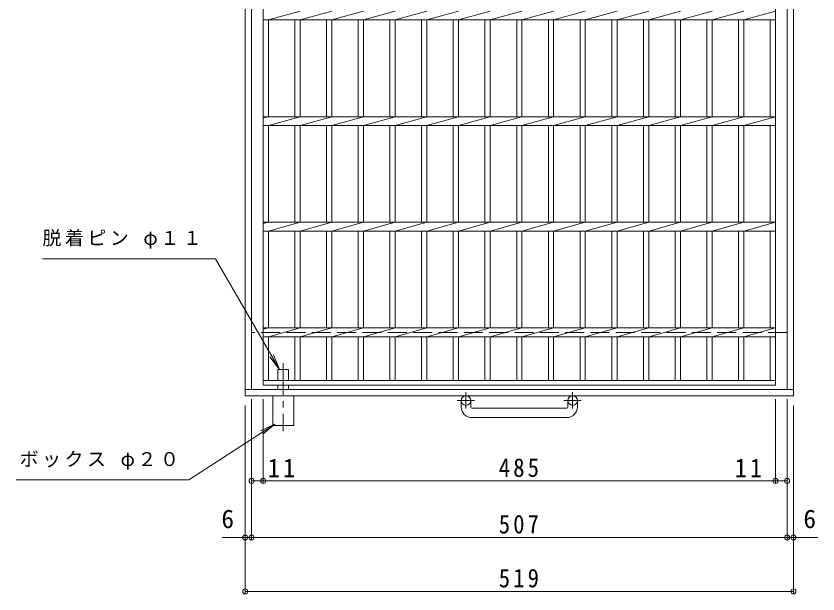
# Model space of a CAD drawing. Units: millimetres, scale not verified. Extents: x -1119 to 1099, y -1179 to 790.
# Drawn here: x -1094 to -335, y -473 to 74 of the extents above; entities that cross this region are included whole.
import ezdxf
from ezdxf.enums import TextEntityAlignment as Align

# ---------------------------------------------------------------- set-up
doc = ezdxf.new("R2010")
doc.units = ezdxf.units.MM
doc.header["$LTSCALE"] = 6
doc.header["$PDMODE"] = 32
doc.header["$PDSIZE"] = 4.8
doc.linetypes.add('CHAIN1', pattern=[8, 5, -1, 1, -1])
doc.linetypes.add('DASHED3', pattern=[4, 3, -1])
for name, color, linetype, lineweight in [('A-1_ピット', 2, 'Continuous', 9), ('A-2_蓋', 3, 'Continuous', 9), ('A-4_寸法', 7, 'Continuous', 9), ('A-5_仕様文', 7, 'Continuous', 9), ('A-9_ｸｯｼｮﾝ材', 4, 'Continuous', 9)]:
    doc.layers.add(name, color=color, linetype=linetype, lineweight=lineweight)
doc.styles.add('ＭＳ ゴシック', font='')
doc.styles.get('ＭＳ ゴシック').set_extended_font_data('MS Gothic')

msp = doc.modelspace()

# ---------------------------------------------------------------- linework, layer by layer
at = {"layer": 'A-1_ピット'}
for p, q in [((-877.032, 534.351), (-877.032, -285.649)), ((-358.032, 534.351), (-358.032, -285.649)), ((-871.032, 528.351), (-871.032, -279.649)), ((-364.032, 528.351), (-364.032, -279.649)), ((-877.032, -279.649), (-358.032, -279.649)), ((-877.032, -285.649), (-358.032, -285.649)), ((-672.532, -296.25), (-672.532, -290.149)), ((-663.532, -296.25), (-663.532, -290.149)), ((-571.532, -296.25), (-571.532, -290.149)), ((-562.532, -296.25), (-562.532, -290.149)), ((-662.532, -297.25), (-572.532, -297.25)), ((-572.532, -306.25), (-662.532, -306.25))]:
    msp.add_line(p, q, dxfattribs=at)
at = {"layer": 'A-1_ピット', "linetype": 'DASHED3'}
msp.add_line((-364.032, -225.649), (-871.032, -225.649), dxfattribs=at)
at = {"layer": 'A-1_ピット', "linetype": 'CHAIN1'}
for p, q in [((-668.032, -282.042), (-668.032, -297.639)), ((-567.031, -282.042), (-567.031, -297.639)), ((-659.869, -290.149), (-676.276, -290.149)), ((-558.869, -290.149), (-575.276, -290.149))]:
    msp.add_line(p, q, dxfattribs=at)
at = {"layer": 'A-1_ピット'}
for centre in [(-668.032, -290.149), (-567.032, -290.149)]:
    msp.add_circle(centre, 4.5, dxfattribs=at)
for centre, radius, start, end in [((-662.532, -296.25), 10, 180, 270), ((-662.532, -296.25), 1, 180, 270), ((-572.532, -296.25), 10, 270, 0), ((-572.532, -296.25), 1, 270, 0)]:
    msp.add_arc(centre, radius, start, end, dxfattribs=at)
at = {"layer": 'A-2_蓋'}
for p, q in [((-860.032, -275.649), (-860.032, 524.351)), ((-375.032, 524.351), (-375.032, -275.649)), ((-825.032, 78.591), (-855.031, 70.111)), ((-795.031, 78.591), (-825.032, 70.111)), ((-765.031, 78.591), (-795.031, 70.111)), ((-735.032, 78.591), (-765.031, 70.111)), ((-705.031, 78.591), (-735.032, 70.111)), ((-675.032, 78.591), (-705.031, 70.111)), ((-645.031, 78.591), (-675.032, 70.111)), ((-615.031, 78.591), (-645.032, 70.111)), ((-585.031, 78.591), (-615.032, 70.111)), ((-555.032, 78.591), (-585.031, 70.111)), ((-525.031, 78.591), (-555.031, 70.111)), ((-495.031, 78.591), (-525.031, 70.111)), ((-465.031, 78.591), (-495.031, 70.111)), ((-435.031, 78.591), (-465.03, 70.111)), ((-405.03, 78.591), (-435.03, 70.111)), ((-375.03, 78.591), (-405.03, 70.111)), ((-860.032, 70.111), (-375.032, 70.111)), ((-855.031, -21.409), (-855.031, 70.111)), ((-830.031, 70.111), (-830.031, -21.409)), ((-825.032, 70.111), (-825.032, -21.409)), ((-800.031, 70.111), (-800.031, -21.409)), ((-795.031, 70.111), (-795.031, -21.409)), ((-770.032, 70.111), (-770.032, -21.409)), ((-765.031, 70.111), (-765.031, -21.409)), ((-740.031, 70.111), (-740.031, -21.409)), ((-735.032, 70.111), (-735.032, -21.409)), ((-710.031, 70.111), (-710.031, -21.409)), ((-705.031, 70.111), (-705.031, -21.409)), ((-680.031, 70.111), (-680.031, -21.409)), ((-675.032, 70.111), (-675.032, -21.409)), ((-650.031, 70.111), (-650.031, -21.409)), ((-645.032, 70.111), (-645.032, -21.409)), ((-620.031, 70.111), (-620.031, -21.409)), ((-615.032, 70.111), (-615.032, -21.409)), ((-590.031, 70.111), (-590.031, -21.409)), ((-585.031, 70.111), (-585.031, -21.409)), ((-560.031, 70.111), (-560.031, -21.409)), ((-555.031, 70.111), (-555.031, -21.409)), ((-530.031, 70.111), (-530.031, -21.409)), ((-525.031, 70.111), (-525.031, -21.409)), ((-500.031, 70.111), (-500.031, -21.409)), ((-495.031, 70.111), (-495.031, -21.409)), ((-470.03, 70.111), (-470.03, -21.409)), ((-465.03, 70.111), (-465.03, -21.409)), ((-440.03, 70.111), (-440.03, -21.409)), ((-435.03, 70.111), (-435.03, -21.409)), ((-410.03, 70.111), (-410.03, -21.409)), ((-405.03, 70.111), (-405.03, -21.409)), ((-380.031, 70.111), (-380.031, -21.409)), ((-855.031, -21.409), (-860.032, -22.409)), ((-860.032, -21.409), (-375.032, -21.409)), ((-825.032, -21.409), (-855.031, -29.889)), ((-795.031, -21.409), (-825.032, -29.889)), ((-765.031, -21.409), (-795.031, -29.889)), ((-735.032, -21.409), (-765.031, -29.889)), ((-705.031, -21.409), (-735.032, -29.889)), ((-675.032, -21.409), (-705.031, -29.889)), ((-645.031, -21.409), (-675.032, -29.889)), ((-615.031, -21.409), (-645.032, -29.889)), ((-585.031, -21.409), (-615.032, -29.889)), ((-555.032, -21.409), (-585.031, -29.889)), ((-525.031, -21.409), (-555.031, -29.889)), ((-495.031, -21.409), (-525.031, -29.889)), ((-465.031, -21.409), (-495.031, -29.889)), ((-435.031, -21.409), (-465.03, -29.889)), ((-405.03, -21.409), (-435.03, -29.889)), ((-375.03, -21.409), (-405.03, -29.889)), ((-860.032, -29.889), (-375.032, -29.889)), ((-855.031, -121.409), (-855.031, -29.889)), ((-830.031, -29.889), (-830.031, -121.409)), ((-825.032, -29.889), (-825.032, -121.409)), ((-800.031, -29.889), (-800.031, -121.409)), ((-795.031, -29.889), (-795.031, -121.409)), ((-770.032, -29.889), (-770.032, -121.409)), ((-765.031, -29.889), (-765.031, -121.409)), ((-740.031, -29.889), (-740.031, -121.409)), ((-735.032, -29.889), (-735.032, -121.409)), ((-710.031, -29.889), (-710.031, -121.409)), ((-705.031, -29.889), (-705.031, -121.409)), ((-680.031, -29.889), (-680.031, -121.409)), ((-675.032, -29.889), (-675.032, -121.409)), ((-650.031, -29.889), (-650.031, -121.409)), ((-645.032, -29.889), (-645.032, -121.409)), ((-620.031, -29.889), (-620.031, -121.409)), ((-615.032, -29.889), (-615.032, -121.409)), ((-590.031, -29.889), (-590.031, -121.409)), ((-585.031, -29.889), (-585.031, -121.409)), ((-560.031, -29.889), (-560.031, -121.409)), ((-555.031, -29.889), (-555.031, -121.409)), ((-530.031, -29.889), (-530.031, -121.409)), ((-525.031, -29.889), (-525.031, -121.409)), ((-500.031, -29.889), (-500.031, -121.409)), ((-495.031, -29.889), (-495.031, -121.409)), ((-470.03, -29.889), (-470.03, -121.409)), ((-465.03, -29.889), (-465.03, -121.409)), ((-440.03, -29.889), (-440.03, -121.409)), ((-435.03, -29.889), (-435.03, -121.409)), ((-410.03, -29.889), (-410.03, -121.409)), ((-405.03, -29.889), (-405.03, -121.409)), ((-380.031, -29.889), (-380.031, -121.409)), ((-855.031, -121.409), (-860.032, -122.409)), ((-860.032, -121.409), (-375.032, -121.409)), ((-825.032, -121.409), (-855.031, -129.889)), ((-795.031, -121.409), (-825.032, -129.889)), ((-765.031, -121.409), (-795.031, -129.889)), ((-735.032, -121.409), (-765.031, -129.889)), ((-705.031, -121.409), (-735.032, -129.889)), ((-675.032, -121.409), (-705.031, -129.889)), ((-645.031, -121.409), (-675.032, -129.889)), ((-615.031, -121.409), (-645.032, -129.889)), ((-585.031, -121.409), (-615.032, -129.889)), ((-555.032, -121.41), (-585.031, -129.889)), ((-525.031, -121.41), (-555.031, -129.889)), ((-495.031, -121.41), (-525.031, -129.889)), ((-465.031, -121.41), (-495.031, -129.889)), ((-435.031, -121.41), (-465.03, -129.889)), ((-405.03, -121.41), (-435.03, -129.889)), ((-375.03, -121.41), (-405.03, -129.889)), ((-860.032, -129.889), (-375.032, -129.889)), ((-855.031, -221.409), (-855.031, -129.889)), ((-830.031, -129.889), (-830.031, -221.409)), ((-825.032, -129.889), (-825.032, -221.409)), ((-800.031, -129.889), (-800.031, -221.409)), ((-795.031, -129.889), (-795.031, -221.409)), ((-770.032, -129.889), (-770.032, -221.409)), ((-765.031, -129.889), (-765.031, -221.409)), ((-740.031, -129.889), (-740.031, -221.409)), ((-735.032, -129.889), (-735.032, -221.409)), ((-710.031, -129.889), (-710.031, -221.409)), ((-705.031, -129.889), (-705.031, -221.409)), ((-680.031, -129.889), (-680.031, -221.409)), ((-675.032, -129.889), (-675.032, -221.409)), ((-650.031, -129.889), (-650.031, -221.409)), ((-645.032, -129.889), (-645.032, -221.409)), ((-620.031, -129.889), (-620.031, -221.409)), ((-615.032, -129.889), (-615.032, -221.409)), ((-590.031, -129.889), (-590.031, -221.409)), ((-585.031, -129.889), (-585.031, -221.409)), ((-560.031, -129.889), (-560.031, -221.409)), ((-555.031, -129.889), (-555.031, -221.409)), ((-530.031, -129.889), (-530.031, -221.409)), ((-525.031, -129.889), (-525.031, -221.409)), ((-500.031, -129.889), (-500.031, -221.409)), ((-495.031, -129.889), (-495.031, -221.409)), ((-470.03, -129.889), (-470.03, -221.409)), ((-465.03, -129.889), (-465.03, -221.409)), ((-440.03, -129.889), (-440.03, -221.409)), ((-435.03, -129.889), (-435.03, -221.409)), ((-410.03, -129.889), (-410.03, -221.409)), ((-405.03, -129.889), (-405.03, -221.409)), ((-380.031, -129.889), (-380.031, -221.409)), ((-855.031, -221.409), (-860.032, -222.409)), ((-860.032, -221.409), (-375.032, -221.409)), ((-825.032, -221.409), (-855.031, -229.89)), ((-795.031, -221.409), (-825.032, -229.89)), ((-765.031, -221.409), (-795.031, -229.89)), ((-735.032, -221.409), (-765.031, -229.89)), ((-705.031, -221.409), (-735.032, -229.89)), ((-675.032, -221.409), (-705.031, -229.89)), ((-645.031, -221.409), (-675.032, -229.89)), ((-615.031, -221.409), (-645.032, -229.89)), ((-585.031, -221.409), (-615.032, -229.89)), ((-555.032, -221.409), (-585.031, -229.89)), ((-525.031, -221.409), (-555.031, -229.89)), ((-495.031, -221.409), (-525.031, -229.89)), ((-465.031, -221.409), (-495.031, -229.89)), ((-435.031, -221.409), (-465.03, -229.89)), ((-405.03, -221.409), (-435.03, -229.89)), ((-375.03, -221.409), (-405.03, -229.89)), ((-860.032, -229.89), (-375.032, -229.89)), ((-855.031, -271.149), (-855.031, -229.89)), ((-830.031, -229.89), (-830.031, -271.149)), ((-825.032, -229.89), (-825.032, -271.149)), ((-800.031, -229.89), (-800.031, -271.149)), ((-795.031, -229.89), (-795.031, -271.149)), ((-770.032, -229.89), (-770.032, -271.149)), ((-765.031, -229.89), (-765.031, -271.149)), ((-740.031, -229.89), (-740.031, -271.149)), ((-735.032, -229.89), (-735.032, -271.149)), ((-710.031, -229.89), (-710.031, -271.149)), ((-705.031, -229.89), (-705.031, -271.149)), ((-680.031, -229.89), (-680.031, -271.149)), ((-675.032, -229.89), (-675.032, -271.149)), ((-650.031, -229.89), (-650.031, -271.149)), ((-645.032, -229.89), (-645.032, -271.149)), ((-620.031, -229.89), (-620.031, -271.149)), ((-615.032, -229.89), (-615.032, -271.149)), ((-590.031, -229.89), (-590.031, -271.149)), ((-585.031, -229.89), (-585.031, -271.149)), ((-560.031, -229.89), (-560.031, -271.149)), ((-555.031, -229.89), (-555.031, -271.149)), ((-530.031, -229.89), (-530.031, -271.149)), ((-525.031, -229.89), (-525.031, -271.149)), ((-500.031, -229.89), (-500.031, -271.149)), ((-495.031, -229.89), (-495.031, -271.149)), ((-470.03, -229.89), (-470.03, -271.149)), ((-465.03, -229.89), (-465.03, -271.149)), ((-440.03, -229.89), (-440.03, -271.149)), ((-435.03, -229.89), (-435.03, -271.149)), ((-410.03, -229.89), (-410.03, -271.149)), ((-405.03, -229.89), (-405.03, -271.149)), ((-380.031, -229.89), (-380.031, -271.149)), ((-375.032, -271.149), (-860.032, -271.149)), ((-375.032, -275.649), (-860.032, -275.649))]:
    msp.add_line(p, q, dxfattribs=at)
at = {"layer": 'A-4_寸法'}
for p, q in [((-877.032, -294.649), (-877.032, -472.589)), ((-871.032, -288.649), (-871.032, -421.563)), ((-860.032, -288.649), (-860.032, -368.05)), ((-375.032, -288.649), (-375.032, -368.05)), ((-364.032, -288.649), (-364.032, -421.563)), ((-358.032, -294.649), (-358.032, -472.589)), ((-871.032, -366.25), (-860.032, -366.25)), ((-871.032, -375.25), (-871.032, -368.05)), ((-898.88, -419.763), (-871.032, -419.763)), ((-871.032, -419.763), (-364.032, -419.763)), ((-364.032, -419.763), (-334.732, -419.763)), ((-358.032, -428.763), (-358.032, -421.563)), ((-877.032, -470.789), (-358.032, -470.789))]:
    msp.add_line(p, q, dxfattribs=at)
msp.add_lwpolyline([(-860.032, -366.25), (-375.032, -366.25), (-364.032, -366.25)], dxfattribs=at)
for p in [(-871.032, -366.25), (-860.032, -366.25), (-375.032, -366.25), (-364.032, -366.25), (-877.032, -419.763), (-871.032, -419.763), (-364.032, -419.763), (-358.032, -419.763), (-877.032, -470.789), (-358.032, -470.789)]:
    msp.add_point(p, dxfattribs=at)
at = {"layer": 'A-5_仕様文'}
for p, q in [((-905.089, -155.859), (-1069.118, -155.859)), ((-844.589, -260.648), (-905.089, -155.859)), ((-844.589, -260.648), (-853.721, -248.748)), ((-844.589, -260.648), (-850.33, -246.79)), ((-930.545, -365.241), (-849.032, -312.351)), ((-849.032, -312.351), (-862.573, -318.803)), ((-849.032, -312.351), (-860.442, -322.088)), ((-930.545, -365.241), (-1094.109, -365.241))]:
    msp.add_line(p, q, dxfattribs=at)
at = {"layer": 'A-9_ｸｯｼｮﾝ材', "linetype": 'CHAIN1'}
msp.add_line((-841.09, -254.719), (-841.09, -319.081), dxfattribs=at)
at = {"layer": 'A-9_ｸｯｼｮﾝ材'}
for p, q in [((-836.09, -260.649), (-846.089, -260.649)), ((-846.089, -271.149), (-846.089, -260.649)), ((-836.09, -271.149), (-836.09, -260.649)), ((-846.089, -279.649), (-846.089, -275.649)), ((-836.09, -279.649), (-836.09, -275.649)), ((-831.089, -285.649), (-831.089, -313.649))]:
    msp.add_line(p, q, dxfattribs=at)
msp.add_lwpolyline([(-851.089, -285.649), (-851.089, -313.649), (-831.089, -313.649)], dxfattribs=at)

# ---------------------------------------------------------------- texts
at = {"layer": 'A-4_寸法', "color": 2, "style": 'ＭＳ ゴシック'}
for p in [(-899.636, -416.163), (-348.535, -416.163)]:
    msp.add_text('6', height=17.6, dxfattribs=at).set_placement(p, align=Align.BOTTOM_LEFT)
at = {"layer": 'A-4_寸法', "color": 2, "char_height": 17.6, "attachment_point": 7, "style": 'ＭＳ ゴシック'}
for s, insert in [('\\T1.27;\\W0.95;11', (-855.678, -362.65)), ('\\T1.27;\\W0.9;485', (-637.032, -362.65)), ('\\T1.27;\\W0.95;11', (-413.577, -362.65)), ('\\T1.27;\\W0.9;507', (-637.032, -416.163)), ('\\T1.27;\\W0.9;519', (-637.032, -467.189))]:
    msp.add_mtext(s, dxfattribs=dict(at, insert=insert))
at = {"layer": 'A-5_仕様文', "char_height": 13.2, "attachment_point": 7, "style": 'ＭＳ ゴシック'}
for s, insert in [('\\T1.18;脱着ピン\\~φ１１', (-1069.118, -146.356)), ('\\T1.18;ボックス\\~φ２０', (-1090.739, -355.695))]:
    msp.add_mtext(s, dxfattribs=dict(at, insert=insert))

doc.saveas('drawing.dxf')
